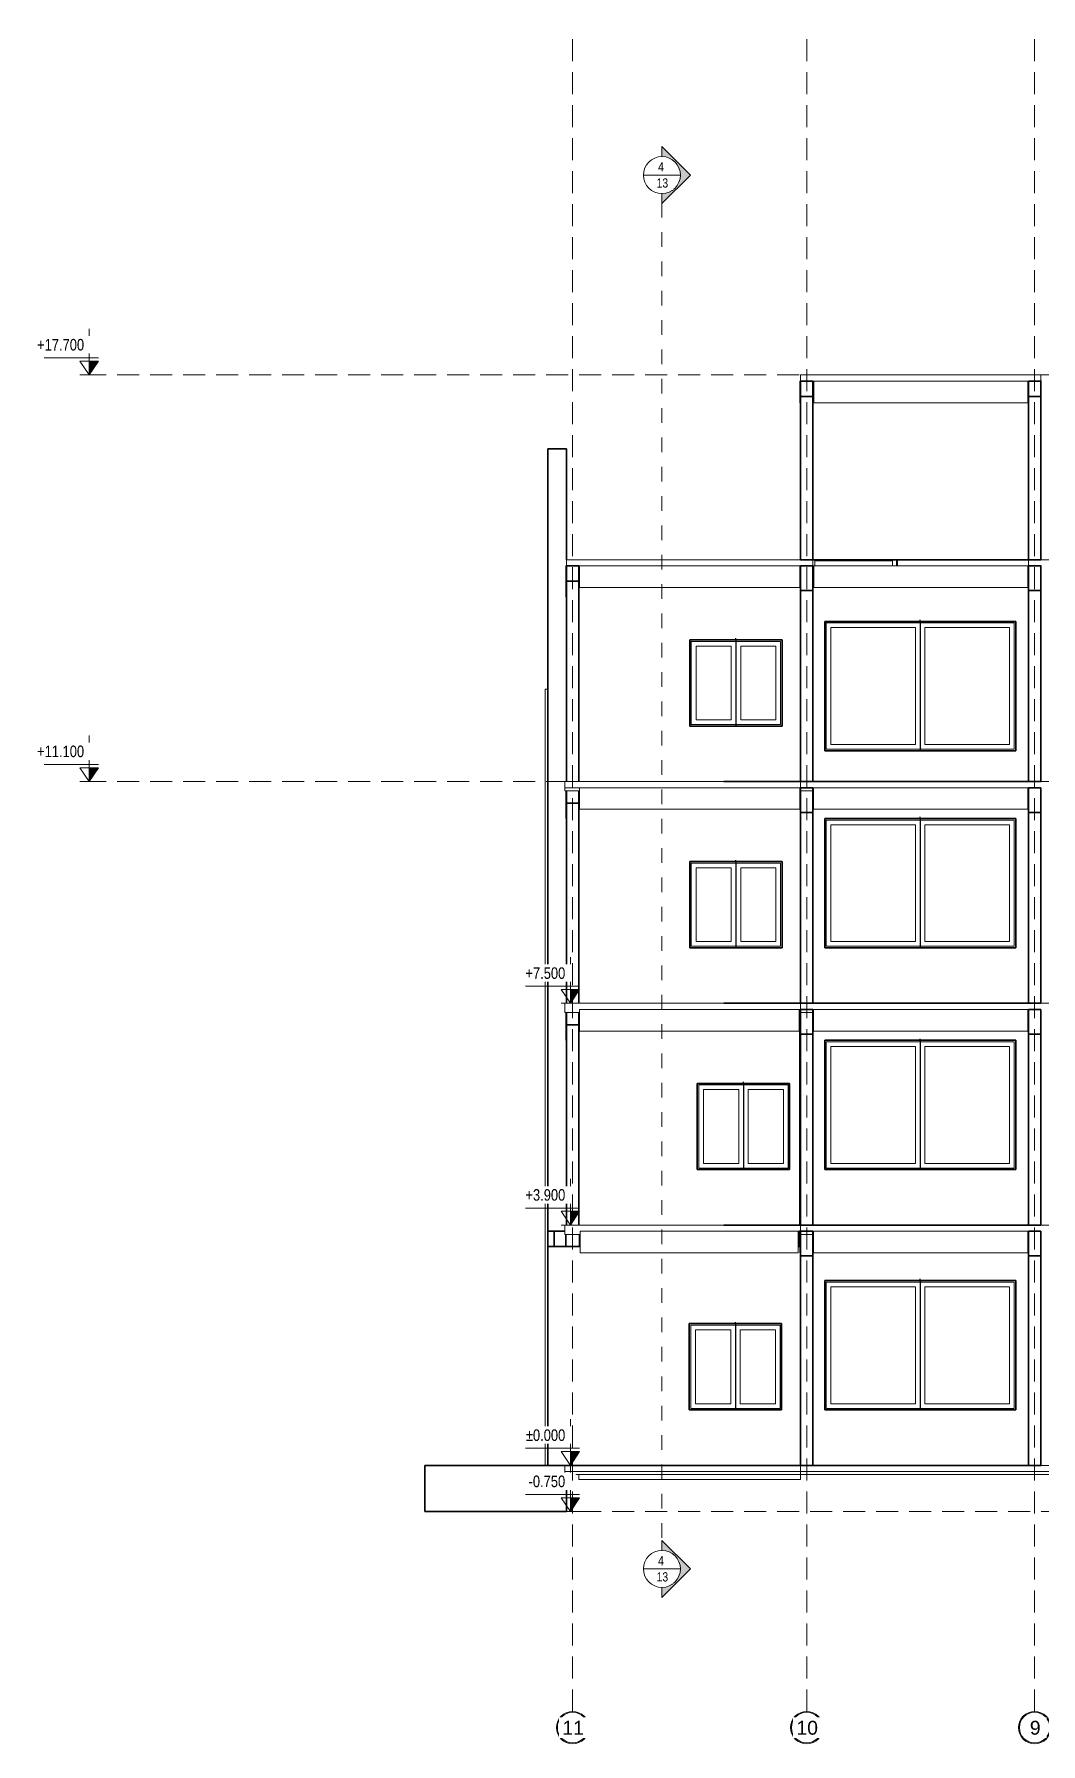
# Model space of a CAD drawing. Header units: millimetres. Extents: x -45890 to 10975, y -4520 to 23231.
# Drawn here: x -45890 to -29550, y -4520 to 23231 of the extents above; entities that cross this region are included whole.
import ezdxf

# ---------------------------------------------------------------- set-up
doc = ezdxf.new("R2010")
doc.units = ezdxf.units.MM
for name, pattern in [('Abgebrochen', [535.78125, 357.1875, -178.59375]), ('Aligning Line', [476.25, 238.125, -238.125]), ('Hidden', [535.78125, 357.1875, -178.59375])]:
    doc.linetypes.add(name, pattern=pattern)
for name, color, linetype, lineweight in [('A-FLOR', 7, 'Continuous', 18), ('A-FLOR-HRAL', 7, 'Continuous', 18), ('A-FLOR-LEVL', 7, 'Continuous', 9), ('A-GENM', 7, 'Continuous', 18), ('A-GLAZ', 7, 'Continuous', 25), ('A-WALL', 7, 'Continuous', 35), ('G-ANNO-SYMB', 7, 'Abgebrochen', 9), ('S-BEAM', 7, 'Continuous', 18), ('S-COLS', 7, 'Continuous', 35), ('S-FNDN', 7, 'Continuous', 18), ('S-GRID', 7, 'Continuous', 9), ('S-GRID-IDEN', 7, 'Continuous', 9), ('S-STRS', 7, 'Continuous', 25)]:
    doc.layers.add(name, color=color, linetype=linetype, lineweight=lineweight)
doc.layers.add('G-IMPT', color=7, linetype='Continuous', lineweight=18, true_color=0xffffff)
doc.styles.add('Arial', font='arial.ttf', dxfattribs={"width": 0.8, "height": 187.5})
doc.styles.add('Arial_1', font='arial.ttf', dxfattribs={"width": 0.8, "height": 150})
doc.styles.add('Arial_2', font='arial.ttf', dxfattribs={"height": 225})

# ---------------------------------------------------------------- blocks, each defined once
blk = doc.blocks.new('CUA SO 2 CANH NHOM KINH O O THOANG - K3_3100x2100-2404852-MẶT ĐỨNG KIẾN TRÚC TRỤC 11-1')
at = {"layer": 'A-GLAZ', "lineweight": 18}
for p, q in [((-7733, 2975), (-7733, 925)), ((-7733, 2975), (-4683, 2975)), ((-7657, 2899), (-7657, 1001)), ((-7657, 2899), (-6284, 2899)), ((-6284, 1001), (-6284, 2899)), ((-6208, 925), (-6208, 2975)), ((-6208, 2975), (-6208, 925)), ((-6132, 2899), (-6132, 1001)), ((-6132, 2899), (-4759, 2899)), ((-4759, 1001), (-4759, 2899)), ((-4683, 925), (-4683, 2975)), ((-7733, 925), (-4683, 925)), ((-7657, 1001), (-6284, 1001)), ((-6132, 1001), (-4759, 1001))]:
    blk.add_line(p, q, dxfattribs=at)
at = {"layer": 'A-GLAZ'}
for q in [(-6208, 3025), (-6208, 900)]:
    blk.add_line((-6208, 3000), q, dxfattribs=at)
blk = doc.blocks.new('M_Concrete-Rectangular-Column - COT250X350-V3-MẶT ĐỨNG KIẾN TRÚC TRỤC 11-1')
at = {"layer": 'S-COLS'}
for q in [(-33460, 3800), (-33475, 3550)]:
    blk.add_line((-33475, 3800), q, dxfattribs=at)
blk = doc.blocks.new('M_Concrete-Rectangular-Column - COT220X250-2391831-MẶT ĐỨNG KIẾN TRÚC TRỤC 11-1')
at = {"layer": 'S-COLS'}
for p, q in [((-37260, 3750), (-37260, 3550)), ((-37040, 3750), (-37040, 3550))]:
    blk.add_line(p, q, dxfattribs=at)
blk = doc.blocks.new('M_Concrete-Rectangular-Column - COT200X200-2391828-MẶT ĐỨNG KIẾN TRÚC TRỤC 11-1')
at = {"layer": 'S-COLS'}
for p, q in [((-4450, 3800), (-4250, 3800)), ((-4450, 3800), (-4450, 0)), ((-4250, 3800), (-4250, 0)), ((-4250, 0), (-4450, 0))]:
    blk.add_line(p, q, dxfattribs=at)
blk = doc.blocks.new('M_Concrete-Rectangular-Column - COT200X200-V4-MẶT ĐỨNG KIẾN TRÚC TRỤC 11-1')
at = {"layer": 'S-COLS'}
for p, q in [((-33450, 3800), (-33450, 0)), ((-33449, 3800), (-33250, 3800)), ((-33250, 3800), (-33250, 0)), ((-33250, 0), (-33449, 0))]:
    blk.add_line(p, q, dxfattribs=at)
blk = doc.blocks.new('CUA SO 2 CANH NHOM KINH O O THOANG - S4_1500x1400-2404853-MẶT ĐỨNG KIẾN TRÚC TRỤC 11-1')
at = {"layer": 'A-GLAZ', "lineweight": 18}
for p, q in [((-35233.004805, 2275), (-35233.004805, 925)), ((-35233.004805, 2275), (-33783.004805, 2275)), ((-34508.004805, 925), (-34508.004805, 2275)), ((-34508.004805, 2275), (-34508.004805, 925)), ((-33783.004805, 925), (-33783.004805, 2275)), ((-35157.004805, 2199), (-35157.004805, 1001)), ((-35157.004805, 2199), (-34584.004805, 2199)), ((-34584.004805, 1001), (-34584.004805, 2199)), ((-34432.004805, 2199), (-34432.004805, 1001)), ((-34432.004805, 2199), (-33859.004805, 2199)), ((-33859.004805, 1001), (-33859.004805, 2199)), ((-35233.004805, 925), (-33783.004805, 925)), ((-35157.004805, 1001), (-34584.004805, 1001)), ((-34432.004805, 1001), (-33859.004805, 1001))]:
    blk.add_line(p, q, dxfattribs=at)
at = {"layer": 'A-GLAZ'}
for q in [(-34508.004805, 2325), (-34508.004805, 900)]:
    blk.add_line((-34508.004805, 2300), q, dxfattribs=at)
blk = doc.blocks.new('Railing - 150mm-2368385-MẶT ĐỨNG KIẾN TRÚC TRỤC 11-1')
at = {"layer": 'A-FLOR-HRAL'}
blk.add_line((-31875.4, 14600), (-31875.4, 14700), dxfattribs=at)
blk = doc.blocks.new('Railing - Railing-2370599-MẶT ĐỨNG KIẾN TRÚC TRỤC 11-1')
at = {"layer": 'A-FLOR-HRAL'}
for p, q in [((-31956.062487, 14700), (-31956.062487, 14600)), ((-31894.737513, 14600), (-31894.737513, 14700))]:
    blk.add_line(p, q, dxfattribs=at)
blk.add_blockref('Railing - 150mm-2368385-MẶT ĐỨNG KIẾN TRÚC TRỤC 11-1', (0, 0))
blk = doc.blocks.new('Railing - Railing-2370603-MẶT ĐỨNG KIẾN TRÚC TRỤC 11-1')
at = {"layer": 'A-FLOR-HRAL'}
blk.add_line((-33218.937513, 14600), (-33218.937513, 14700), dxfattribs=at)
blk = doc.blocks.new('dam betong - 220X350-2382505-MẶT ĐỨNG KIẾN TRÚC TRỤC 11-1')
at = {"layer": 'S-BEAM'}
for p, q in [((-7937.3, 3450), (-7937.3, 3800)), ((-7937.3, 3800), (-4462.7, 3800)), ((-4462.7, 3800), (-4462.7, 3450)), ((-4462.7, 3450), (-7937.3, 3450))]:
    blk.add_line(p, q, dxfattribs=at)
blk = doc.blocks.new('M_Concrete-Rectangular-Column - COT220X300-V7-MẶT ĐỨNG KIẾN TRÚC TRỤC 11-1')
at = {"layer": 'S-COLS'}
for p in [(-33460, 7050), (-33450, 3900)]:
    blk.add_line(p, (-33460, 3900), dxfattribs=at)
blk = doc.blocks.new('M_Concrete-Rectangular-Column - COT200X200-2391833-MẶT ĐỨNG KIẾN TRÚC TRỤC 11-1')
at = {"layer": 'S-COLS'}
for p, q in [((-37250, 7350), (-37250, 3900)), ((-37050, 7350), (-37050, 3900))]:
    blk.add_line(p, q, dxfattribs=at)
blk = doc.blocks.new('M_Concrete-Rectangular-Column - COT200X200-2391834-MẶT ĐỨNG KIẾN TRÚC TRỤC 11-1')
at = {"layer": 'S-COLS'}
for p, q in [((-37250, 10950), (-37250, 7500)), ((-37050, 10950), (-37050, 7500))]:
    blk.add_line(p, q, dxfattribs=at)
blk = doc.blocks.new('M_Concrete-Rectangular-Column - COT200X200-2391835-MẶT ĐỨNG KIẾN TRÚC TRỤC 11-1')
at = {"layer": 'S-COLS'}
for p, q in [((-11750, 14600), (-11550, 14600)), ((-11750, 14600), (-11750, 11100)), ((-11550, 14600), (-11550, 11100))]:
    blk.add_line(p, q, dxfattribs=at)
blk = doc.blocks.new('M_Concrete-Rectangular-Column - COT200X200-V8-MẶT ĐỨNG KIẾN TRÚC TRỤC 11-1')
at = {"layer": 'S-COLS'}
for p, q in [((-4450, 7400), (-4250, 7400)), ((-4450, 7400), (-4450, 3900)), ((-4250, 7400), (-4250, 3900)), ((-4250, 3900), (-4450, 3900))]:
    blk.add_line(p, q, dxfattribs=at)
blk = doc.blocks.new('M_Concrete-Rectangular-Column - COT200X200-V9-MẶT ĐỨNG KIẾN TRÚC TRỤC 11-1')
at = {"layer": 'S-COLS'}
for p, q in [((-4450, 11000), (-4250, 11000)), ((-4450, 11000), (-4450, 7500)), ((-4250, 11000), (-4250, 7500)), ((-4250, 7500), (-4450, 7500))]:
    blk.add_line(p, q, dxfattribs=at)
blk = doc.blocks.new('M_Concrete-Rectangular-Column - COT200X200-V10-MẶT ĐỨNG KIẾN TRÚC TRỤC 11-1')
at = {"layer": 'S-COLS'}
for p, q in [((-4450, 14600), (-4250, 14600)), ((-4450, 14600), (-4450, 11100)), ((-4250, 14600), (-4250, 11100)), ((-4250, 11100), (-4450, 11100))]:
    blk.add_line(p, q, dxfattribs=at)
blk = doc.blocks.new('M_Concrete-Rectangular-Column - COT200X200-2391841-MẶT ĐỨNG KIẾN TRÚC TRỤC 11-1')
at = {"layer": 'S-COLS'}
for p, q in [((-29750, 17600), (-29550, 17600)), ((-29750, 17600), (-29750, 14700)), ((-29550, 17600), (-29550, 14700)), ((-29550, 14700), (-29750, 14700))]:
    blk.add_line(p, q, dxfattribs=at)
blk = doc.blocks.new('M_Concrete-Rectangular-Column - COT200X200-V11-MẶT ĐỨNG KIẾN TRÚC TRỤC 11-1')
at = {"layer": 'S-COLS'}
for p, q in [((-33450, 7400), (-33450, 3900)), ((-33449, 7400), (-33250, 7400)), ((-33250, 7400), (-33250, 3900)), ((-33250, 3900), (-33449, 3900))]:
    blk.add_line(p, q, dxfattribs=at)
blk = doc.blocks.new('M_Concrete-Rectangular-Column - COT200X200-V12-MẶT ĐỨNG KIẾN TRÚC TRỤC 11-1')
at = {"layer": 'S-COLS'}
for p, q in [((-33450, 11000), (-33450, 7500)), ((-33449, 11000), (-33250, 11000)), ((-33250, 11000), (-33250, 7500)), ((-33250, 7500), (-33449, 7500))]:
    blk.add_line(p, q, dxfattribs=at)
blk = doc.blocks.new('M_Concrete-Rectangular-Column - COT200X200-V13-MẶT ĐỨNG KIẾN TRÚC TRỤC 11-1')
at = {"layer": 'S-COLS'}
for p, q in [((-33450, 14600), (-33250, 14600)), ((-33450, 14600), (-33450, 11100)), ((-33250, 14600), (-33250, 11100)), ((-33250, 11100), (-33449, 11100))]:
    blk.add_line(p, q, dxfattribs=at)
blk = doc.blocks.new('Test_Family - Sync_3dsMax_To_Revit-2434440-MẶT ĐỨNG KIẾN TRÚC TRỤC 11-1')
at = {"layer": 'G-IMPT'}
for p in [(-37550, 12600), (-37595, 0)]:
    blk.add_line(p, (-37595, 12600), dxfattribs=at)
blk = doc.blocks.new('Test_Family - Test_Family-2434445-MẶT ĐỨNG KIẾN TRÚC TRỤC 11-1')
blk.add_blockref('Test_Family - Sync_3dsMax_To_Revit-2434440-MẶT ĐỨNG KIẾN TRÚC TRỤC 11-1', (0, 0))
blk = doc.blocks.new('Level - _-000-1742762-MẶT ĐỨNG KIẾN TRÚC TRỤC 11-1')
at = {"layer": 'A-FLOR-LEVL'}
blk.add_hatch(color=256, dxfattribs=at).paths.add_polyline_path([(9926, 225), (9926, 0), (9776, 225)])
for p, q in [((9926, 0), (9926, 750)), ((9776, 277), (10655, 277)), ((9926, 0), (9776, 225)), ((9776, 225), (10076, 225)), ((9926, 225), (9776, 225)), ((9776, 225), (9926, 0)), ((9776, 0), (10076, 0)), ((9926, 0), (10076, 225)), ((9926, 0), (9926, 225))]:
    blk.add_line(p, q, dxfattribs=at)
blk = doc.blocks.new('Level - 000_-1742766-MẶT ĐỨNG KIẾN TRÚC TRỤC 11-1')
at = {"layer": 'A-FLOR-LEVL'}
blk.add_hatch(color=256, dxfattribs=at).paths.add_polyline_path([(9926, 4125), (9926, 3900), (9776, 4125)])
for p, q in [((9926, 3900), (9926, 4650)), ((9776, 4177), (10655, 4177)), ((9926, 3900), (9776, 4125)), ((9776, 4125), (10076, 4125)), ((9926, 4125), (9776, 4125)), ((9776, 4125), (9926, 3900)), ((9776, 3900), (10076, 3900)), ((9926, 3900), (10076, 4125)), ((9926, 3900), (9926, 4125))]:
    blk.add_line(p, q, dxfattribs=at)
blk = doc.blocks.new('Section - CAT DUNG-122916-MẶT ĐỨNG KIẾN TRÚC TRỤC 11-1')
at = {"layer": 'G-ANNO-SYMB', "linetype": 'Continuous'}
h = blk.add_hatch(color=256, dxfattribs=at)
edge = h.paths.add_edge_path()
edge.add_line((-6978, -1290), (-6978, -1453))
edge.add_arc((-6978, -1753), 300, 90, 180)
edge.add_arc((-6978, -1753), 300, 180, 270)
edge.add_line((-6978, -2053), (-6978, -2217))
edge.add_line((-6978, -2217), (-7442, -1753))
edge.add_line((-7442, -1753), (-6978, -1290))
for p, q in [((-6978, -1290), (-7442, -1753)), ((-6978, -1453), (-6978, -1290)), ((-7442, -1753), (-6978, -2217)), ((-6978, -2217), (-6978, -2053))]:
    blk.add_line(p, q, dxfattribs=at)
for start, end in [(90, 270), (90, 180), (270, 90), (180, 270)]:
    blk.add_arc((-6978, -1753), 300, start, end, dxfattribs=at)
blk = doc.blocks.new('Grid - TRUC  D1-102336-MẶT ĐỨNG KIẾN TRÚC TRỤC 11-1')
at = {"layer": 'S-GRID-IDEN'}
for radius in [263, 248]:
    blk.add_circle((-550, -4257), radius, dxfattribs=at)

msp = doc.modelspace()

# ---------------------------------------------------------------- linework, layer by layer
at = {"layer": 'A-FLOR'}
for p, q in [((-37275, 11100), (-37275, 10950)), ((-37037, 10950), (-37275, 10950)), ((-37037, 10870), (-37050, 10870)), ((-33460, 10950), (-33463, 10950)), ((-33460, 10870), (-33463, 10870)), ((-33449, 11100), (-33449, 10950)), ((-33237, 10950), (-33449, 10950)), ((-29750, 10950), (-29763, 10950)), ((-37275, 7500), (-34697, 7500)), ((-37275, 7500), (-37275, 7350)), ((-33450, 7500), (-33450, 7400)), ((-33449, 7500), (-33449, 7350)), ((-37037, 7350), (-37275, 7350)), ((-37037, 7270), (-37050, 7270)), ((-33460, 7350), (-33473, 7350)), ((-33460, 7270), (-33473, 7270)), ((-33237, 7350), (-33449, 7350)), ((-29750, 7350), (-29763, 7350)), ((-37275, 3900), (-34697, 3900)), ((-37275, 3900), (-37275, 3750)), ((-33450, 3900), (-33450, 3800)), ((-33449, 3900), (-33449, 3750)), ((-37027, 3750), (-37275, 3750)), ((-37027, 3670), (-37040, 3670)), ((-33460, 3750), (-33488, 3750)), ((-33475, 3670), (-33488, 3670)), ((-33237, 3750), (-33449, 3750)), ((-29750, 3750), (-29763, 3750)), ((-37275, 0), (-37275, -150)), ((-33450, 0), (-33450, -150)), ((-33449, 0), (-33449, -150)), ((-4250, -150), (-37275, -150)), ((-37050, -230), (-37050, -150)), ((-33450, -230), (-37050, -230)), ((-33450, -150), (-33450, -230))]:
    msp.add_line(p, q, dxfattribs=at)
at = {"layer": 'A-FLOR-LEVL', "linetype": 'Hidden'}
for p, q in [((9926, 17700), (-44998, 17700)), ((9926, 11100), (-44998, 11100)), ((9926, 7500), (-37186, 7500)), ((9926, 3900), (-37186, 3900)), ((9926, 0), (-37186, 0)), ((9926, -750), (-37186, -750))]:
    msp.add_line(p, q, dxfattribs=at)
at = {"layer": 'A-WALL'}
for p, q in [((-33237, 17350), (-33450, 17350)), ((-33450, 17350), (-33450, 14700)), ((-29550, 17350), (-29763, 17350)), ((-29550, 14700), (-29550, 17350)), ((-37550, 0), (-37550, 16500)), ((-37250, 16500), (-37550, 16500)), ((-37250, 14700), (-37250, 16500)), ((-33450, 14700), (-29550, 14700)), ((-37037, 14350), (-37250, 14350)), ((-37250, 14350), (-37250, 11100)), ((-33460, 14350), (-33463, 14350)), ((-33450, 11100), (-33450, 14200)), ((-33450, 14200), (-33250, 14200)), ((-33237, 14350), (-33250, 14350)), ((-33250, 14350), (-33250, 14200)), ((-29750, 14350), (-29763, 14350)), ((-29750, 14200), (-29750, 14350)), ((-29750, 14200), (-29550, 14200)), ((-29550, 14200), (-29550, 11100)), ((-33058, 11600), (-33058, 13700)), ((-33058, 13700), (-29958, 13700)), ((-29958, 13700), (-29958, 11600)), ((-35248, 12000), (-35248, 13400)), ((-35248, 13400), (-33748, 13400)), ((-33748, 13400), (-33748, 12000)), ((-33748, 12000), (-35248, 12000)), ((-29958, 11600), (-33058, 11600)), ((-34697, 11100), (-33450, 11100)), ((-33449, 11100), (-29550, 11100)), ((-37037, 10750), (-37250, 10750)), ((-37250, 10750), (-37250, 7500)), ((-33460, 10750), (-33463, 10750)), ((-33450, 7500), (-33450, 10600)), ((-33450, 10600), (-33250, 10600)), ((-33237, 10750), (-33250, 10750)), ((-33250, 10750), (-33250, 10600)), ((-29750, 10750), (-29763, 10750)), ((-29750, 10600), (-29750, 10750)), ((-29750, 10600), (-29550, 10600)), ((-29550, 10600), (-29550, 7500)), ((-33058, 8400), (-33058, 10500)), ((-33058, 10500), (-29958, 10500)), ((-29958, 10500), (-29958, 8400)), ((-35248, 8400), (-35248, 9800)), ((-35248, 9800), (-33748, 9800)), ((-33748, 9800), (-33748, 8400)), ((-33748, 8400), (-35248, 8400)), ((-29958, 8400), (-33058, 8400)), ((-34697, 7500), (-33450, 7500)), ((-33449, 7500), (-29550, 7500)), ((-37037, 7150), (-37250, 7150)), ((-37250, 7150), (-37250, 3900)), ((-33460, 7150), (-33473, 7150)), ((-33450, 3900), (-33450, 7000)), ((-33450, 7000), (-33250, 7000)), ((-33237, 7150), (-33250, 7150)), ((-33250, 7150), (-33250, 7000)), ((-29750, 7150), (-29763, 7150)), ((-29750, 7000), (-29750, 7150)), ((-29750, 7000), (-29550, 7000)), ((-29550, 7000), (-29550, 3900)), ((-33058, 4800), (-33058, 6900)), ((-33058, 6900), (-29958, 6900)), ((-29958, 6900), (-29958, 4800)), ((-35128, 4800), (-35128, 6200)), ((-35128, 6200), (-33628, 6200)), ((-33628, 6200), (-33628, 4800)), ((-33628, 4800), (-35128, 4800)), ((-29958, 4800), (-33058, 4800)), ((-34697, 3900), (-33450, 3900)), ((-33449, 3900), (-29550, 3900)), ((-37550, 3800), (-37275, 3800)), ((-37450, 3800), (-37450, 3550)), ((-37027, 3550), (-37550, 3550)), ((-33460, 3550), (-33488, 3550)), ((-33450, 0), (-33450, 3400)), ((-33450, 3400), (-33250, 3400)), ((-33237, 3550), (-33250, 3550)), ((-33250, 3550), (-33250, 3400)), ((-29750, 3550), (-29763, 3550)), ((-29750, 3400), (-29750, 3550)), ((-29750, 3400), (-29550, 3400)), ((-29550, 3400), (-29550, 0)), ((-33058, 900), (-33058, 3000)), ((-33058, 3000), (-29958, 3000)), ((-29958, 3000), (-29958, 900)), ((-35258, 900), (-35258, 2300)), ((-35258, 2300), (-33758, 2300)), ((-33758, 2300), (-33758, 900)), ((-33758, 900), (-35258, 900)), ((-29958, 900), (-33058, 900)), ((-39550, 0), (-33450, 0)), ((-39550, 0), (-39550, -750)), ((-33449, 0), (-29550, 0)), ((-37250, -750), (-37250, -150)), ((-39550, -750), (-37250, -750))]:
    msp.add_line(p, q, dxfattribs=at)
at = {"layer": 'G-ANNO-SYMB', "linetype": 'Continuous'}
for p, q in [((-36000, 20945), (-35400, 20945)), ((-36000, -1682), (-35400, -1682))]:
    msp.add_line(p, q, dxfattribs=at)
at = {"layer": 'G-ANNO-SYMB', "linetype": 'Aligning Line'}
msp.add_line((-35700, 20495), (-35700, -1232), dxfattribs=at)
at = {"layer": 'S-BEAM'}
for p, q in [((-33450, 17600), (-33460, 17600)), ((-33460, 17600), (-33460, 17250)), ((-33240, 17350), (-33240, 17600)), ((-33237, 17250), (-33237, 17600)), ((-33237, 17600), (-29763, 17600)), ((-29763, 17600), (-29763, 17250)), ((-29760, 17600), (-29760, 17350)), ((-29540, 17600), (-29550, 17600)), ((-33460, 17250), (-33450, 17250)), ((-29763, 17250), (-33237, 17250)), ((-29550, 17250), (-29540, 17250)), ((-37250, 14600), (-37260, 14600)), ((-37260, 14600), (-37260, 14100)), ((-37040, 14350), (-37040, 14600)), ((-37037, 14250), (-37037, 14600)), ((-37037, 14600), (-33463, 14600)), ((-33463, 14600), (-33463, 14250)), ((-33450, 14600), (-33460, 14600)), ((-33460, 14600), (-33460, 14250)), ((-33240, 14600), (-33250, 14600)), ((-33240, 14350), (-33240, 14600)), ((-33237, 14250), (-33237, 14600)), ((-33237, 14600), (-29763, 14600)), ((-29763, 14600), (-29763, 14250)), ((-29750, 14600), (-29760, 14600)), ((-29760, 14600), (-29760, 14350)), ((-29540, 14600), (-29550, 14600)), ((-33463, 14250), (-37037, 14250)), ((-33460, 14250), (-33450, 14250)), ((-29763, 14250), (-33237, 14250)), ((-29550, 14250), (-29540, 14250)), ((-37260, 14100), (-37250, 14100)), ((-37260, 10950), (-37260, 10500)), ((-37040, 10750), (-37040, 10870)), ((-37037, 10650), (-37037, 11000)), ((-37037, 11000), (-33463, 11000)), ((-33463, 11000), (-33463, 10650)), ((-33450, 11000), (-33460, 11000)), ((-33460, 11000), (-33460, 10650)), ((-33240, 10750), (-33240, 10950)), ((-29760, 10950), (-29760, 10750)), ((-33463, 10650), (-37037, 10650)), ((-33460, 10650), (-33450, 10650)), ((-29550, 10650), (-29540, 10650)), ((-37260, 10500), (-37250, 10500)), ((-37260, 7350), (-37260, 6900)), ((-37040, 7150), (-37040, 7270)), ((-37037, 7050), (-37037, 7400)), ((-37037, 7400), (-33473, 7400)), ((-33473, 7400), (-33473, 7050)), ((-33450, 7400), (-33460, 7400)), ((-33460, 7400), (-33460, 7050)), ((-33240, 7150), (-33240, 7350)), ((-29760, 7350), (-29760, 7150)), ((-33473, 7050), (-37037, 7050)), ((-33460, 7050), (-33450, 7050)), ((-29550, 7050), (-29540, 7050)), ((-37260, 6900), (-37250, 6900)), ((-37027, 3450), (-37027, 3800)), ((-37027, 3800), (-33488, 3800)), ((-33488, 3800), (-33488, 3450)), ((-33450, 3800), (-33460, 3800)), ((-33460, 3800), (-33460, 3450)), ((-33240, 3550), (-33240, 3750)), ((-29760, 3750), (-29760, 3550)), ((-33488, 3450), (-37027, 3450)), ((-33460, 3450), (-33450, 3450)), ((-29550, 3450), (-29540, 3450))]:
    msp.add_line(p, q, dxfattribs=at)
at = {"layer": 'S-FNDN'}
for p, q in [((-33450, 17700), (-29550, 17700)), ((-33450, 17700), (-33450, 17600)), ((-33237, 17600), (-33450, 17600)), ((-29550, 17600), (-29763, 17600)), ((-29550, 17700), (-29550, 17600)), ((-37250, 14700), (-33450, 14700)), ((-37250, 14700), (-37250, 14600)), ((-37037, 14600), (-37250, 14600)), ((-33460, 14600), (-33463, 14600)), ((-33250, 14700), (-33250, 14600)), ((-29760, 14600), (-29763, 14600)), ((-29750, 14700), (-29750, 14600)), ((-29550, 14700), (-4250, 14700)), ((-37275, 11100), (-34697, 11100)), ((-37037, 11000), (-37275, 11000)), ((-33460, 11000), (-33463, 11000)), ((-33450, 11100), (-33450, 11000)), ((-33237, 11000), (-33449, 11000)), ((-29750, 11000), (-29763, 11000)), ((-33460, 7400), (-33473, 7400)), ((-33460, 3800), (-33488, 3800)), ((-4250, -100), (-37275, -100))]:
    msp.add_line(p, q, dxfattribs=at)
at = {"layer": 'S-STRS'}
msp.add_line((-31956, 14680), (-33219, 14680), dxfattribs=at)

# ---------------------------------------------------------------- block references
at = {"layer": 'A-FLOR-HRAL'}
for name in ['Railing - Railing-2370603-MẶT ĐỨNG KIẾN TRÚC TRỤC 11-1', 'Railing - Railing-2370599-MẶT ĐỨNG KIẾN TRÚC TRỤC 11-1']:
    msp.add_blockref(name, (0, 0), dxfattribs=at)
at = {"layer": 'A-FLOR-LEVL', "extrusion": (0, 0, -1)}
for name, p in [('Level - 000_-1742766-MẶT ĐỨNG KIẾN TRÚC TRỤC 11-1', (35072, 13800)), ('Level - 000_-1742766-MẶT ĐỨNG KIẾN TRÚC TRỤC 11-1', (35072, 7200)), ('Level - 000_-1742766-MẶT ĐỨNG KIẾN TRÚC TRỤC 11-1', (27260, 3600)), ('Level - 000_-1742766-MẶT ĐỨNG KIẾN TRÚC TRỤC 11-1', (27260, 0)), ('Level - _-000-1742762-MẶT ĐỨNG KIẾN TRÚC TRỤC 11-1', (27260, 0)), ('Level - 000_-1742766-MẶT ĐỨNG KIẾN TRÚC TRỤC 11-1', (27260, -4650))]:
    msp.add_blockref(name, p, dxfattribs=at)
at = {"layer": 'A-GENM'}
msp.add_blockref('Test_Family - Test_Family-2434445-MẶT ĐỨNG KIẾN TRÚC TRỤC 11-1', (0, 0), dxfattribs=at)
at = {"layer": 'A-GLAZ'}
for name, p in [('CUA SO 2 CANH NHOM KINH O O THOANG - K3_3100x2100-2404852-MẶT ĐỨNG KIẾN TRÚC TRỤC 11-1', (-25300, 10700)), ('CUA SO 2 CANH NHOM KINH O O THOANG - S4_1500x1400-2404853-MẶT ĐỨNG KIẾN TRÚC TRỤC 11-1', (10, 11100)), ('CUA SO 2 CANH NHOM KINH O O THOANG - K3_3100x2100-2404852-MẶT ĐỨNG KIẾN TRÚC TRỤC 11-1', (-25300, 7500)), ('CUA SO 2 CANH NHOM KINH O O THOANG - S4_1500x1400-2404853-MẶT ĐỨNG KIẾN TRÚC TRỤC 11-1', (10, 7500)), ('CUA SO 2 CANH NHOM KINH O O THOANG - K3_3100x2100-2404852-MẶT ĐỨNG KIẾN TRÚC TRỤC 11-1', (-25300, 3900)), ('CUA SO 2 CANH NHOM KINH O O THOANG - S4_1500x1400-2404853-MẶT ĐỨNG KIẾN TRÚC TRỤC 11-1', (130, 3900)), ('CUA SO 2 CANH NHOM KINH O O THOANG - K3_3100x2100-2404852-MẶT ĐỨNG KIẾN TRÚC TRỤC 11-1', (-25300, 0)), ('CUA SO 2 CANH NHOM KINH O O THOANG - S4_1500x1400-2404853-MẶT ĐỨNG KIẾN TRÚC TRỤC 11-1', (0, 0))]:
    msp.add_blockref(name, p, dxfattribs=at)
at = {"layer": 'G-ANNO-SYMB', "linetype": 'Continuous', "rotation": 180}
msp.add_blockref('Section - CAT DUNG-122916-MẶT ĐỨNG KIẾN TRÚC TRỤC 11-1', (-42678, 19191), dxfattribs=at)
at = {"layer": 'G-ANNO-SYMB', "linetype": 'Continuous', "extrusion": (0, 0, -1)}
msp.add_blockref('Section - CAT DUNG-122916-MẶT ĐỨNG KIẾN TRÚC TRỤC 11-1', (42678, 72), dxfattribs=at)
at = {"layer": 'S-BEAM'}
for p in [(-25300, 7200), (-25300, 3600), (-25300, 0)]:
    msp.add_blockref('dam betong - 220X350-2382505-MẶT ĐỨNG KIẾN TRÚC TRỤC 11-1', p, dxfattribs=at)
at = {"layer": 'S-COLS'}
for name, p in [('M_Concrete-Rectangular-Column - COT200X200-2391841-MẶT ĐỨNG KIẾN TRÚC TRỤC 11-1', (-3700, 0)), ('M_Concrete-Rectangular-Column - COT200X200-2391841-MẶT ĐỨNG KIẾN TRÚC TRỤC 11-1', (0, 0)), ('M_Concrete-Rectangular-Column - COT200X200-2391835-MẶT ĐỨNG KIẾN TRÚC TRỤC 11-1', (-25500, 0)), ('M_Concrete-Rectangular-Column - COT200X200-V13-MẶT ĐỨNG KIẾN TRÚC TRỤC 11-1', (0, 0)), ('M_Concrete-Rectangular-Column - COT200X200-V10-MẶT ĐỨNG KIẾN TRÚC TRỤC 11-1', (-25300, 0)), ('M_Concrete-Rectangular-Column - COT200X200-2391834-MẶT ĐỨNG KIẾN TRÚC TRỤC 11-1', (0, 0)), ('M_Concrete-Rectangular-Column - COT200X200-V12-MẶT ĐỨNG KIẾN TRÚC TRỤC 11-1', (0, 0)), ('M_Concrete-Rectangular-Column - COT200X200-V9-MẶT ĐỨNG KIẾN TRÚC TRỤC 11-1', (-25300, 0)), ('M_Concrete-Rectangular-Column - COT200X200-2391833-MẶT ĐỨNG KIẾN TRÚC TRỤC 11-1', (0, 0)), ('M_Concrete-Rectangular-Column - COT200X200-V11-MẶT ĐỨNG KIẾN TRÚC TRỤC 11-1', (0, 0)), ('M_Concrete-Rectangular-Column - COT200X200-V8-MẶT ĐỨNG KIẾN TRÚC TRỤC 11-1', (-25300, 0)), ('M_Concrete-Rectangular-Column - COT220X300-V7-MẶT ĐỨNG KIẾN TRÚC TRỤC 11-1', (0, 0)), ('M_Concrete-Rectangular-Column - COT220X250-2391831-MẶT ĐỨNG KIẾN TRÚC TRỤC 11-1', (0, 0)), ('M_Concrete-Rectangular-Column - COT250X350-V3-MẶT ĐỨNG KIẾN TRÚC TRỤC 11-1', (0, 0)), ('M_Concrete-Rectangular-Column - COT200X200-V4-MẶT ĐỨNG KIẾN TRÚC TRỤC 11-1', (0, 0)), ('M_Concrete-Rectangular-Column - COT200X200-2391828-MẶT ĐỨNG KIẾN TRÚC TRỤC 11-1', (-25300, 0))]:
    msp.add_blockref(name, p, dxfattribs=at)
at = {"layer": 'S-GRID-IDEN'}
for p in [(-36600, 0), (-32800, 0), (-29100, 0)]:
    msp.add_blockref('Grid - TRUC  D1-102336-MẶT ĐỨNG KIẾN TRÚC TRỤC 11-1', p, dxfattribs=at)

# ---------------------------------------------------------------- next in the draw order: texts
at = {"layer": 'A-FLOR-LEVL', "char_height": 187.5, "attachment_point": 1, "style": 'Arial', "bg_fill": 3, "box_fill_scale": 1.25, "bg_fill_color": 256, "bg_fill_true_color": 13158600, "bg_fill_transparency": 0}
for s, insert, width in [('+17.700', (-45843, 18284), 918.73), ('+11.100', (-45843, 11684), 918.73), ('+7.500', (-37916, 8084), 779.24), ('+3.900', (-37916, 4484), 779.24), ('±0.000', (-37909, 584), 769.62), ('-0.750', (-37865, -166), 716.71)]:
    msp.add_mtext(s, dxfattribs=dict(at, insert=insert, width=width))
at = {"layer": 'G-ANNO-SYMB', "linetype": 'Continuous', "char_height": 150, "width": 115.44, "attachment_point": 1, "style": 'Arial_1', "bg_fill": 3, "box_fill_scale": 1.25, "bg_fill_color": 256, "bg_fill_true_color": 13158600, "bg_fill_transparency": 0}
for insert in [(-35763, 21153), (-35763, -1474)]:
    msp.add_mtext('4', dxfattribs=dict(at, insert=insert))
at = {"layer": 'S-GRID-IDEN', "char_height": 225, "attachment_point": 1, "style": 'Arial_2', "bg_fill": 3, "box_fill_scale": 1.25, "bg_fill_color": 256, "bg_fill_true_color": 13158600, "bg_fill_transparency": 0}
for s, insert, width in [('11', (-37317, -4147), 432.91), ('10', (-33517, -4147), 432.91), ('9', (-29728, -4147), 216.46)]:
    msp.add_mtext(s, dxfattribs=dict(at, insert=insert, width=width))

# ---------------------------------------------------------------- next in the draw order: linework, layer by layer
at = {"layer": 'S-GRID', "linetype": 'Hidden'}
for p, q in [((-33350, -3995), (-33350, 23231)), ((-29650, -3995), (-29650, 23231))]:
    msp.add_line(p, q, dxfattribs=at)

# ---------------------------------------------------------------- next in the draw order: texts
at = {"layer": 'A-FLOR-LEVL', "char_height": 187.5, "attachment_point": 1, "style": 'Arial', "bg_fill": 3, "box_fill_scale": 1.25, "bg_fill_color": 256, "bg_fill_true_color": 13158600, "bg_fill_transparency": 0}
for s, insert, width in [('+17.700', (-45843, 18284), 918.73), ('+11.100', (-45843, 11684), 918.73), ('+7.500', (-37916, 8084), 779.24), ('+3.900', (-37916, 4484), 779.24), ('-0.750', (-37865, -166), 716.71)]:
    msp.add_mtext(s, dxfattribs=dict(at, insert=insert, width=width))
at = {"layer": 'G-ANNO-SYMB', "linetype": 'Continuous', "char_height": 150, "width": 230.89, "attachment_point": 1, "style": 'Arial_1', "bg_fill": 3, "box_fill_scale": 1.25, "bg_fill_color": 256, "bg_fill_true_color": 13158600, "bg_fill_transparency": 0}
for insert in [(-35786, 20891), (-35786, -1735)]:
    msp.add_mtext('13', dxfattribs=dict(at, insert=insert))

# ---------------------------------------------------------------- next in the draw order: linework, layer by layer
at = {"layer": 'S-GRID', "linetype": 'Hidden'}
msp.add_line((-37150, -3995), (-37150, 23231), dxfattribs=at)

doc.saveas('drawing.dxf')
